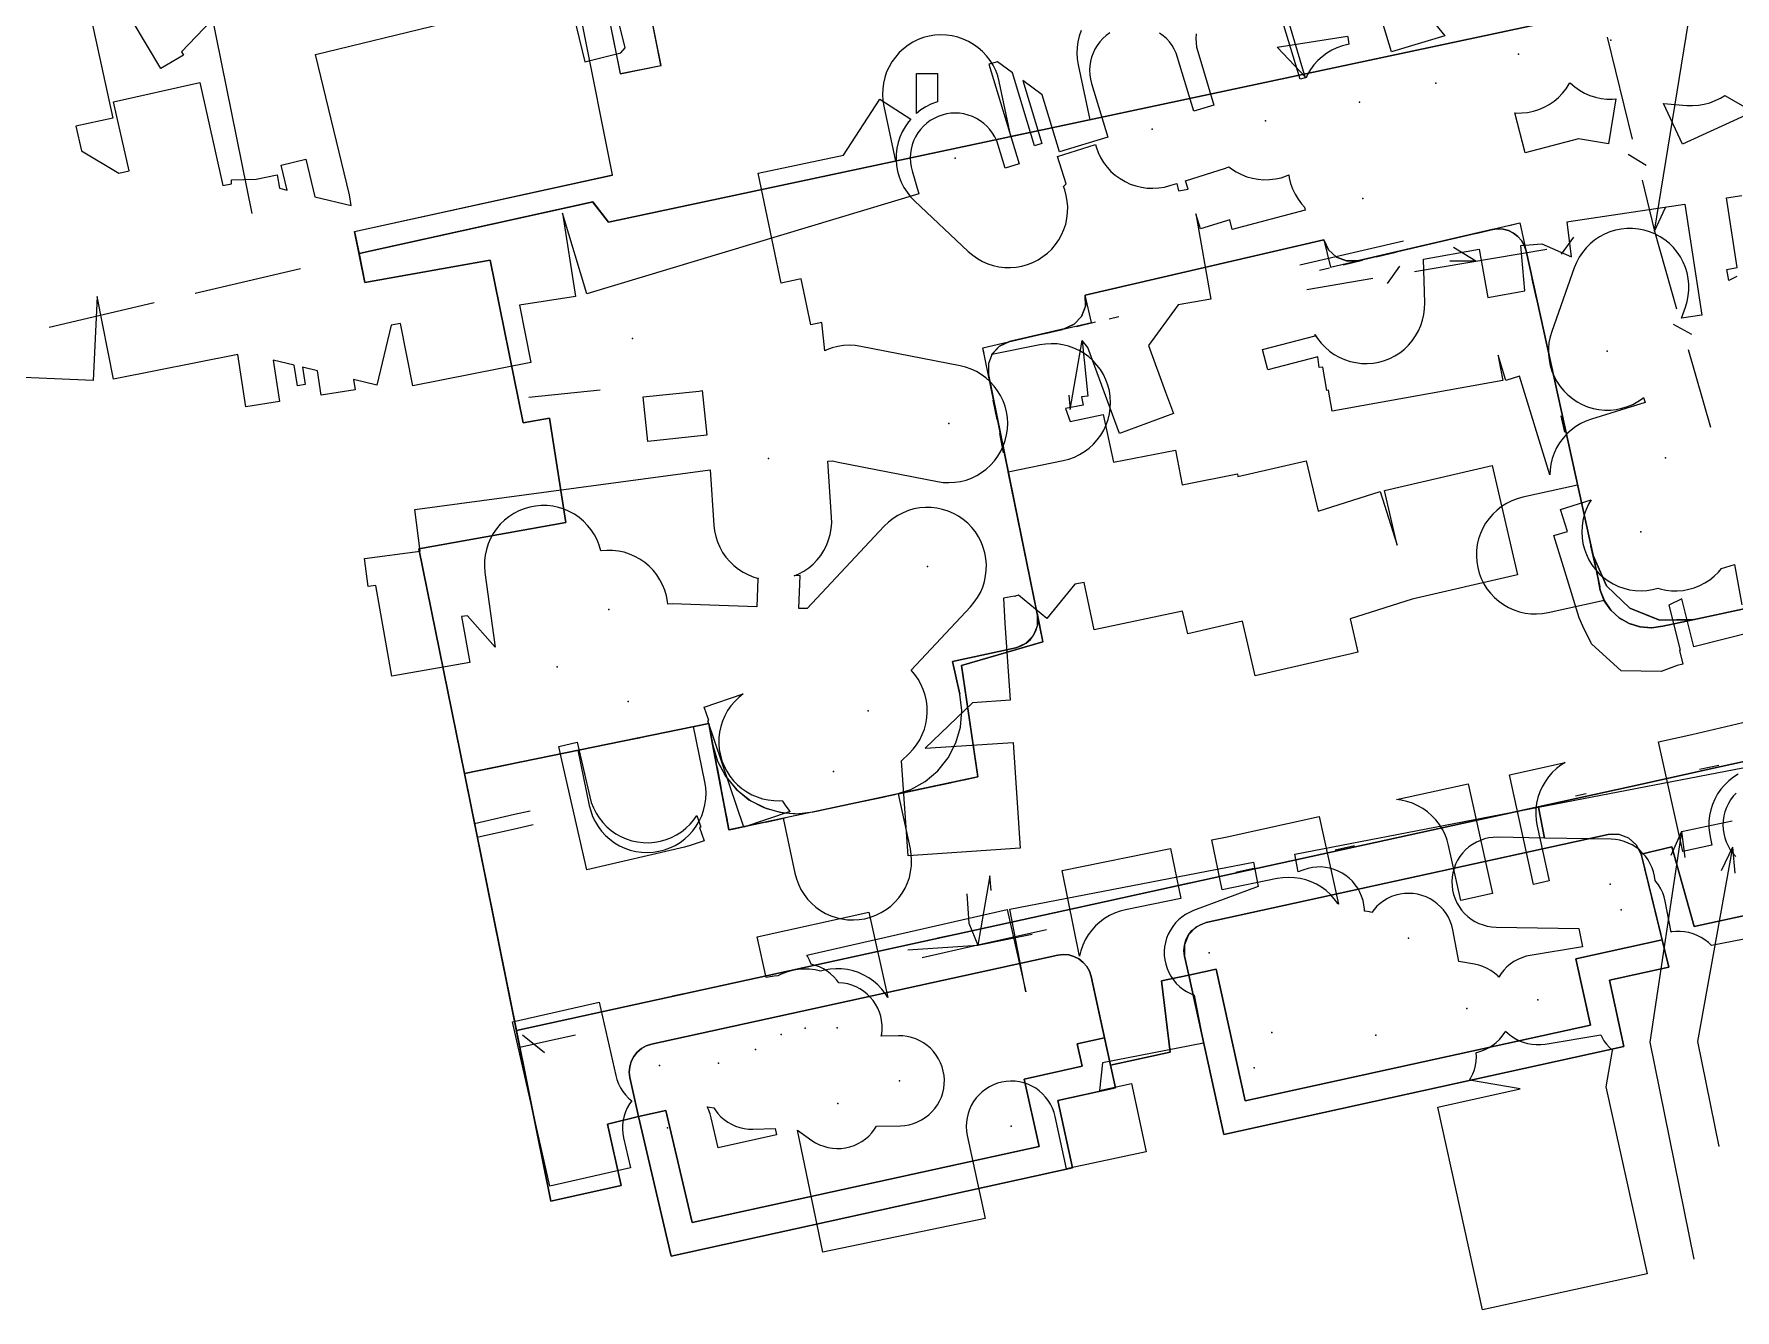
# Model space of a CAD drawing. Header units: metres. Extents: x 8858 to 9287, y -8974 to -8722.
# Drawn here: x 9001 to 9061.6, y -8973.7 to -8928.3 of the extents above; entities that cross this region are included whole.
import ezdxf

# ---------------------------------------------------------------- set-up
doc = ezdxf.new("R2010")
doc.units = ezdxf.units.M
for name, color, linetype in [('BOUNDARY', 7, 'Continuous'), ('BUSH', 7, 'Continuous'), ('CURB', 7, 'Continuous'), ('ELECTR_CABLE', 7, 'Continuous'), ('ELECTR_CABLE_COMM', 7, 'Continuous'), ('GRASS', 7, 'Continuous'), ('GROUND', 7, 'Continuous'), ('HEAT', 7, 'Continuous'), ('OVERHEAD_POWER_LINE', 7, 'Continuous'), ('ROAD', 7, 'Continuous'), ('SEWER', 7, 'Continuous'), ('SIDEWALK_PATH', 7, 'Continuous'), ('TREE', 7, 'Continuous')]:
    doc.layers.add(name, color=color, linetype=linetype)

msp = doc.modelspace()

# ---------------------------------------------------------------- linework, layer by layer
at = {"layer": 'BOUNDARY'}
for points in [[(9021.528, -8927.837), (9021.905, -8929.719), (9023.357, -8929.428), (9022.98, -8927.546)], [(9062.198, -8959.622), (9060.125, -8960.078), (9059.332, -8957.24), (9058.24, -8957.507), (9059.223, -8961.525), (9057.108, -8961.99), (9057.627, -8964.348), (9043.389, -8967.481), (9042.142, -8961.81), (9041.166, -8962.013), (9041.476, -8964.549), (9039.359, -8965.015), (9039.535, -8965.815), (9037.477, -8966.268), (9038.005, -8968.665), (9023.715, -8971.809), (9022.555, -8966.839), (9021.453, -8967.115), (9021.935, -8969.303), (9019.44, -8969.852), (9016.358, -8954.631), (9014.738, -8946.627), (9019.971, -8945.69), (9019.386, -8941.979), (9018.45, -8942.146), (9017.282, -8936.356), (9012.82, -8937.153), (9012.452, -8935.335), (9021.634, -8933.324), (9020.572, -8928.029)]]:
    msp.add_lwpolyline(points, dxfattribs=at)
at = {"layer": 'BUSH'}
for p in [(9022.34, -8939.147), (9032.839, -8947.258)]:
    msp.add_point(p, dxfattribs=at)
at = {"layer": 'CURB'}
for points in [[(9012.61, -8936.119), (9020.938, -8934.281)], [(9053.545, -8935.123), (9053.926, -8935.033)], [(9038.451, -8937.604), (9038.451, -8937.602), (9046.951, -8935.627), (9046.952, -8935.63)], [(9048.151, -8936.375), (9052.94, -8935.262)], [(9052.362, -8935.402), (9053.058, -8935.238)], [(9047.631, -8936.517), (9048.327, -8936.353)], [(9048.814, -8936.238), (9049.51, -8936.074)], [(9054.143, -8936.021), (9056.527, -8946.866)], [(9046.797, -8936.714), (9047.145, -8936.632)], [(9054.351, -8937.027), (9054.498, -8937.726)], [(9035.764, -8939.253), (9037.703, -8938.803)], [(9036.966, -8938.981), (9037.651, -8938.824)], [(9038.139, -8938.713), (9038.824, -8938.556)], [(9039.311, -8938.445), (9039.654, -8938.367)], [(9034.854, -8939.669), (9034.816, -8939.474)], [(9036.753, -8948.975), (9035.01, -8940.427)], [(9035.317, -8942.03), (9035.182, -8941.34)], [(9055.38, -8941.902), (9055.513, -8942.48)], [(9035.549, -8943.21), (9035.413, -8942.521)], [(9056.438, -8946.521), (9056.597, -8947.218)], [(9060.085, -8949.156), (9068.981, -8947.252)], [(9056.709, -8947.705), (9056.772, -8947.981)], [(9057.169, -8948.813), (9057.186, -8948.834)], [(9057.449, -8949.079), (9057.547, -8949.149)], [(9059.397, -8949.303), (9060.096, -8949.153)], [(9035.987, -8950.151), (9033.736, -8950.645)], [(9036.619, -8950.032), (9036.95, -8949.94)], [(9033.736, -8950.645), (9033.99, -8951.803)], [(9061.089, -8954.386), (9077.415, -8950.807)], [(9016.358, -8954.631), (9025.056, -8952.852), (9025.201, -8953.621)], [(9021.906, -8953.496), (9022.594, -8953.356)], [(9034.533, -8954.052), (9034.429, -8953.357)], [(9016.358, -8954.631), (9016.702, -8954.56)], [(9017.192, -8954.46), (9017.881, -8954.319)], [(9025.352, -8954.42), (9025.483, -8955.111)], [(9057.718, -8955.125), (9061.089, -8954.386)], [(9061.008, -8954.345), (9060.316, -8954.493)], [(9032.975, -8955.105), (9033.663, -8954.959)], [(9034.152, -8954.855), (9034.637, -8954.752)], [(9041.457, -8958.689), (9057.718, -8955.125)], [(9025.575, -8955.602), (9025.706, -8956.293)], [(9028.773, -8955.999), (9031.684, -8955.38)], [(9030.622, -8955.606), (9031.31, -8955.46)], [(9056.284, -8955.353), (9055.907, -8955.434)], [(9027.093, -8956.357), (9027.78, -8956.21)], [(9025.916, -8956.607), (9026.604, -8956.461)], [(9042.755, -8959.94), (9057.062, -8956.804)], [(9048.036, -8957.205), (9047.346, -8957.36)], [(9044.502, -8958), (9043.812, -8958.155)], [(9038.11, -8959.423), (9041.457, -8958.689)], [(9042.146, -8958.53), (9041.455, -8958.685)], [(9018.211, -8963.784), (9038.11, -8959.423)], [(9033.89, -8960.346), (9033.199, -8960.497)], [(9043.118, -8961.595), (9044.151, -8966.289), (9056.436, -8963.587), (9055.917, -8961.229), (9058.986, -8960.554)], [(9023.015, -8964.267), (9037.477, -8961.097)], [(9042.142, -8961.81), (9041.993, -8961.131)], [(9042.142, -8961.81), (9043.118, -8961.595)], [(9024.453, -8962.411), (9023.762, -8962.562)], [(9039.359, -8965.015), (9038.667, -8961.86)], [(9023.532, -8966.625), (9024.464, -8970.62), (9036.813, -8967.903), (9036.286, -8965.506), (9038.343, -8965.053), (9038.168, -8964.253), (9039.145, -8964.038)], [(9022.555, -8966.839), (9022.252, -8965.458)], [(9022.555, -8966.839), (9023.532, -8966.625)]]:
    msp.add_lwpolyline(points, dxfattribs=at)
at = {"layer": 'ELECTR_CABLE'}
for points in [[(9047.792, -8928.377), (9047.798, -8928.412), (9047.798, -8928.416), (9047.838, -8928.67), (9047.806, -8928.675), (9047.606, -8928.725), (9047.412, -8928.795), (9047.226, -8928.884), (9047.05, -8928.99), (9046.884, -8929.113), (9046.732, -8929.252), (9046.594, -8929.405), (9046.471, -8929.571), (9046.366, -8929.748), (9046.313, -8929.861), (9045.291, -8928.778)], [(9032.45, -8929.712), (9033.2, -8929.712), (9033.2, -8930.718), (9033.156, -8930.73), (9032.964, -8930.805), (9032.781, -8930.899), (9032.607, -8931.01), (9032.45, -8931.134)], [(9053.746, -8931.115), (9053.79, -8931.119), (9053.996, -8931.117), (9054.201, -8931.095), (9054.403, -8931.053), (9054.599, -8930.991), (9054.789, -8930.91), (9054.97, -8930.811), (9055.14, -8930.695), (9055.298, -8930.562), (9055.442, -8930.415), (9055.571, -8930.255), (9055.684, -8930.082), (9055.706, -8930.04), (9055.722, -8930.057), (9055.879, -8930.19), (9056.048, -8930.308), (9056.228, -8930.408), (9056.417, -8930.49), (9056.613, -8930.553), (9056.815, -8930.597), (9057.02, -8930.62), (9057.226, -8930.624), (9057.341, -8930.614), (9057.077, -8932.215), (9056.005, -8932.038), (9054.117, -8932.532)], [(9029.466, -8943.498), (9029.664, -8943.547), (9033.193, -8944.237), (9033.397, -8944.266), (9033.603, -8944.276), (9033.809, -8944.265), (9034.013, -8944.234), (9034.212, -8944.183), (9034.406, -8944.113), (9034.592, -8944.025), (9034.768, -8943.918), (9034.934, -8943.795), (9035.086, -8943.656), (9035.224, -8943.503), (9035.346, -8943.337), (9035.451, -8943.16), (9035.539, -8942.973), (9035.608, -8942.779), (9035.657, -8942.579), (9035.686, -8942.375), (9035.696, -8942.169), (9035.685, -8941.963), (9035.654, -8941.759), (9035.603, -8941.559), (9035.533, -8941.366), (9035.445, -8941.18), (9035.338, -8941.003), (9035.215, -8940.838), (9035.076, -8940.686), (9034.923, -8940.548), (9034.757, -8940.426), (9034.58, -8940.32), (9034.393, -8940.233), (9034.199, -8940.164), (9033.999, -8940.115), (9030.47, -8939.425), (9030.266, -8939.396), (9030.06, -8939.386), (9029.854, -8939.397), (9029.65, -8939.428), (9029.451, -8939.479), (9029.257, -8939.549), (9029.189, -8939.581), (9029.086, -8938.574), (9028.692, -8938.657), (9028.349, -8937.024), (9027.634, -8937.174), (9026.813, -8933.259), (9029.851, -8932.622), (9031.147, -8930.623), (9032.248, -8931.338), (9032.163, -8931.437), (9032.045, -8931.606), (9031.944, -8931.786), (9031.862, -8931.975), (9031.798, -8932.171), (9031.754, -8932.372), (9031.73, -8932.577), (9031.726, -8932.783), (9031.742, -8932.988), (9031.778, -8933.191), (9031.834, -8933.39), (9031.909, -8933.581), (9032.003, -8933.765), (9032.114, -8933.939), (9032.242, -8934.1), (9032.384, -8934.249), (9034.293, -8936.048), (9034.45, -8936.182), (9034.619, -8936.299), (9034.798, -8936.4), (9034.987, -8936.483), (9035.183, -8936.546), (9035.385, -8936.591), (9035.589, -8936.615), (9035.795, -8936.619), (9036.001, -8936.603), (9036.204, -8936.566), (9036.402, -8936.51), (9036.594, -8936.435), (9036.777, -8936.342), (9036.951, -8936.231), (9037.113, -8936.103), (9037.261, -8935.96), (9037.395, -8935.803), (9037.513, -8935.634), (9037.614, -8935.454), (9037.696, -8935.266), (9037.76, -8935.07), (9037.804, -8934.868), (9037.828, -8934.664), (9037.832, -8934.458), (9037.816, -8934.252), (9037.78, -8934.049), (9037.724, -8933.851), (9037.678, -8933.732), (9037.772, -8933.637), (9037.464, -8932.661), (9038.815, -8932.233), (9038.839, -8932.326), (9038.911, -8932.519), (9039.001, -8932.705), (9039.108, -8932.88), (9039.233, -8933.045), (9039.372, -8933.196), (9039.526, -8933.333), (9039.693, -8933.454), (9039.871, -8933.558), (9040.058, -8933.645), (9040.253, -8933.712), (9040.453, -8933.76), (9040.657, -8933.789), (9040.863, -8933.797), (9041.069, -8933.785), (9041.273, -8933.752), (9041.472, -8933.7), (9041.711, -8933.625), (9041.779, -8933.887), (9042.114, -8933.828), (9042.019, -8933.529), (9043.446, -8933.081), (9043.567, -8933.036), (9043.656, -8933.106), (9043.829, -8933.217), (9044.013, -8933.311), (9044.205, -8933.386), (9044.403, -8933.442), (9044.606, -8933.478), (9044.812, -8933.494), (9045.018, -8933.49), (9045.222, -8933.466), (9045.424, -8933.421), (9045.62, -8933.358), (9045.698, -8933.323), (9045.713, -8933.425), (9045.763, -8933.625), (9045.833, -8933.819), (9045.922, -8934.005), (9046.028, -8934.181), (9046.151, -8934.347), (9046.26, -8934.467), (9046.261, -8934.47), (9046.282, -8934.581), (9043.689, -8935.259), (9043.599, -8934.916), (9042.562, -8935.244), (9042.391, -8934.705), (9042.924, -8937.747), (9041.76, -8937.951), (9040.701, -8939.391), (9041.31, -8941.052), (9041.591, -8941.818), (9039.671, -8942.523), (9038.55, -8939.469), (9038.349, -8939.213), (9038.553, -8941.203), (9038.322, -8941.226), (9038.376, -8941.519), (9037.753, -8941.632), (9037.923, -8942.095), (9039.096, -8941.845), (9039.459, -8943.552), (9041.668, -8943.122), (9041.906, -8944.349), (9043.87, -8943.967), (9043.888, -8944.059), (9046.324, -8943.494), (9046.742, -8945.296), (9048.955, -8944.593), (9049.56, -8946.5), (9049.11, -8944.551), (9052.943, -8943.666), (9053.843, -8947.563), (9050.088, -8948.43), (9047.887, -8949.129), (9048.161, -8950.309), (9047.917, -8950.366), (9047.917, -8950.365), (9044.508, -8951.156), (9044.056, -8949.207), (9042.108, -8949.659), (9041.92, -8948.849), (9038.776, -8949.518), (9038.416, -8947.829), (9038.089, -8947.893), (9037.094, -8949.111), (9036.082, -8948.283), (9035.996, -8948.3), (9035.948, -8948.333), (9035.934, -8948.312), (9035.548, -8948.387), (9035.599, -8949.283), (9035.785, -8952.024), (9034.449, -8952.115), (9032.759, -8953.733), (9035.886, -8953.521), (9036.141, -8957.289), (9032.151, -8957.559), (9031.921, -8954.174), (9032.186, -8953.919), (9032.328, -8953.77), (9032.454, -8953.607), (9032.564, -8953.432), (9032.656, -8953.248), (9032.73, -8953.056), (9032.784, -8952.857), (9032.819, -8952.654), (9032.833, -8952.448), (9032.828, -8952.242), (9032.802, -8952.038), (9032.756, -8951.837), (9032.691, -8951.641), (9032.607, -8951.453), (9032.505, -8951.274), (9032.386, -8951.106), (9032.256, -8950.957), (9034.373, -8948.692), (9034.506, -8948.534), (9034.623, -8948.365), (9034.723, -8948.185), (9034.805, -8947.995), (9034.868, -8947.799), (9034.911, -8947.598), (9034.935, -8947.393), (9034.938, -8947.187), (9034.921, -8946.982), (9034.884, -8946.779), (9034.827, -8946.581), (9034.751, -8946.389), (9034.656, -8946.206), (9034.545, -8946.033), (9034.416, -8945.872), (9034.273, -8945.724), (9034.116, -8945.59), (9033.946, -8945.473), (9033.766, -8945.373), (9033.577, -8945.292), (9033.38, -8945.229), (9033.179, -8945.186), (9032.974, -8945.162), (9032.768, -8945.159), (9032.563, -8945.176), (9032.36, -8945.213), (9032.162, -8945.27), (9031.97, -8945.346), (9031.787, -8945.44), (9031.614, -8945.552), (9031.453, -8945.68), (9031.305, -8945.824), (9028.558, -8948.762), (9028.268, -8948.752), (9028.31, -8947.585), (9028.102, -8947.599), (9028.264, -8947.528), (9028.444, -8947.428), (9028.613, -8947.31), (9028.77, -8947.177), (9028.913, -8947.028), (9029.041, -8946.867), (9029.153, -8946.693), (9029.247, -8946.51), (9029.322, -8946.318), (9029.378, -8946.12), (9029.415, -8945.917), (9029.431, -8945.712), (9029.428, -8945.505), (9029.294, -8943.51)], [(9059.041, -8930.781), (9059.867, -8930.846), (9060.073, -8930.853), (9060.279, -8930.839), (9060.482, -8930.805), (9060.681, -8930.751), (9060.874, -8930.678), (9061.059, -8930.586), (9061.213, -8930.49), (9062.229, -8931.076), (9059.706, -8932.232)], [(9047.246, -8941.727), (9047.114, -8940.989), (9047.058, -8940.999), (9046.908, -8940.163), (9046.783, -8940.179), (9046.733, -8939.8), (9044.958, -8940.259), (9044.769, -8939.531), (9046.635, -8939.048), (9046.628, -8938.998), (9046.723, -8939.148), (9046.85, -8939.31), (9046.993, -8939.459), (9047.149, -8939.593), (9047.318, -8939.712), (9047.497, -8939.813), (9047.686, -8939.896), (9047.882, -8939.96), (9048.083, -8940.005), (9048.288, -8940.03), (9048.494, -8940.034), (9048.699, -8940.019), (9048.902, -8939.983), (9049.101, -8939.928), (9049.293, -8939.853), (9049.477, -8939.76), (9049.65, -8939.65), (9049.813, -8939.523), (9049.962, -8939.38), (9050.096, -8939.224), (9050.214, -8939.055), (9050.316, -8938.876), (9050.399, -8938.687), (9050.463, -8938.491), (9050.508, -8938.29), (9050.532, -8938.086), (9050.537, -8937.879), (9050.496, -8936.32), (9052.475, -8935.966), (9052.783, -8937.688), (9054.096, -8937.453), (9053.962, -8935.837), (9054.71, -8935.775), (9055.766, -8936.239), (9055.603, -8934.992), (9055.664, -8934.984), (9059.794, -8934.358), (9060.394, -8938.312), (9059.681, -8938.42), (9059.82, -8938.027), (9059.879, -8937.829), (9059.919, -8937.627), (9059.938, -8937.422), (9059.938, -8937.216), (9059.917, -8937.011), (9059.876, -8936.809), (9059.816, -8936.612), (9059.736, -8936.422), (9059.638, -8936.24), (9059.523, -8936.069), (9059.392, -8935.91), (9059.246, -8935.765), (9059.086, -8935.635), (9058.914, -8935.521), (9058.732, -8935.424), (9058.542, -8935.346), (9058.344, -8935.287), (9058.142, -8935.247), (9057.937, -8935.228), (9057.731, -8935.228), (9057.526, -8935.249), (9057.324, -8935.29), (9057.127, -8935.351), (9056.937, -8935.43), (9056.755, -8935.528), (9056.584, -8935.643), (9056.425, -8935.774), (9056.28, -8935.92), (9056.15, -8936.08), (9056.036, -8936.252), (9055.939, -8936.434), (9055.861, -8936.625), (9055.057, -8938.894), (9054.998, -8939.091), (9054.959, -8939.293), (9054.939, -8939.499), (9054.94, -8939.705), (9054.961, -8939.91), (9055.001, -8940.112), (9055.062, -8940.309), (9055.141, -8940.499), (9055.239, -8940.68), (9055.354, -8940.851), (9055.485, -8941.01), (9055.632, -8941.155), (9055.791, -8941.286), (9055.963, -8941.4), (9056.145, -8941.496), (9056.336, -8941.574), (9056.533, -8941.634), (9056.735, -8941.673), (9056.941, -8941.693), (9057.147, -8941.692), (9057.352, -8941.671), (9057.554, -8941.63), (9057.751, -8941.57), (9057.941, -8941.49), (9058.122, -8941.393), (9058.293, -8941.278), (9058.327, -8941.25), (9058.381, -8941.423), (9056.47, -8942.014), (9056.276, -8942.084), (9056.09, -8942.174), (9055.914, -8942.28), (9055.749, -8942.404), (9055.597, -8942.543), (9055.46, -8942.697), (9055.338, -8942.863), (9055.233, -8943.04), (9055.146, -8943.227), (9055.077, -8943.422), (9055.028, -8943.622), (9054.999, -8943.826), (9054.992, -8944.002), (9053.906, -8940.491), (9053.428, -8940.639), (9053.151, -8939.743), (9053.18, -8939.903), (9053.312, -8940.642)], [(9022.885, -8942.806), (9022.722, -8941.219), (9024.712, -8941.015), (9024.824, -8940.998), (9024.987, -8942.591)], [(9013.202, -8947.938), (9012.94, -8947.973), (9012.807, -8946.982), (9014.79, -8946.717), (9014.591, -8945.23), (9025.105, -8943.823), (9025.237, -8945.787), (9025.261, -8945.991), (9025.305, -8946.193), (9025.368, -8946.389), (9025.45, -8946.578), (9025.551, -8946.758), (9025.668, -8946.927), (9025.802, -8947.084), (9025.95, -8947.227), (9026.112, -8947.355), (9026.285, -8947.466), (9026.469, -8947.56), (9026.661, -8947.636), (9026.831, -8947.684), (9026.806, -8947.686), (9026.769, -8948.697), (9023.752, -8948.587), (9023.601, -8948.608), (9023.587, -8948.505), (9023.549, -8948.303), (9023.492, -8948.105), (9023.415, -8947.913), (9023.32, -8947.731), (9023.208, -8947.558), (9023.079, -8947.397), (9022.935, -8947.249), (9022.778, -8947.117), (9022.608, -8947), (9022.427, -8946.901), (9022.238, -8946.819), (9022.041, -8946.757), (9021.84, -8946.715), (9021.635, -8946.692), (9021.429, -8946.689), (9021.223, -8946.707), (9021.217, -8946.708), (9021.216, -8946.705), (9021.159, -8946.507), (9021.082, -8946.315), (9020.987, -8946.132), (9020.875, -8945.96), (9020.746, -8945.799), (9020.602, -8945.651), (9020.444, -8945.518), (9020.275, -8945.402), (9020.094, -8945.302), (9019.905, -8945.221), (9019.708, -8945.159), (9019.507, -8945.116), (9019.302, -8945.094), (9019.096, -8945.091), (9018.89, -8945.109), (9018.688, -8945.146), (9018.49, -8945.204), (9018.298, -8945.28), (9018.115, -8945.375), (9017.943, -8945.488), (9017.782, -8945.616), (9017.634, -8945.76), (9017.502, -8945.918), (9017.385, -8946.088), (9017.286, -8946.268), (9017.204, -8946.458), (9017.142, -8946.654), (9017.099, -8946.856), (9017.077, -8947.061), (9017.074, -8947.267), (9017.092, -8947.472), (9017.453, -8950.13), (9016.469, -8949.014), (9016.257, -8949.043), (9016.549, -8950.674), (9013.781, -8951.17)], [(9024.899, -8952.27), (9026.284, -8951.798), (9026.127, -8951.923), (9025.979, -8952.066), (9025.846, -8952.223), (9025.729, -8952.393), (9025.629, -8952.573), (9025.547, -8952.762), (9025.484, -8952.959), (9025.441, -8953.16), (9025.418, -8953.365), (9025.415, -8953.571), (9025.432, -8953.776), (9025.469, -8953.979), (9025.525, -8954.177), (9025.601, -8954.369), (9025.696, -8954.552), (9025.808, -8954.725), (9025.936, -8954.886), (9026.079, -8955.034), (9026.237, -8955.167), (9026.406, -8955.284), (9026.587, -8955.384), (9026.776, -8955.466), (9026.972, -8955.529), (9027.173, -8955.572), (9027.378, -8955.596), (9027.584, -8955.599), (9027.67, -8955.592), (9027.683, -8955.617), (9027.795, -8955.79), (9027.923, -8955.951), (9027.954, -8955.982), (9026.31, -8956.543), (9025.019, -8952.757), (9025.061, -8952.743)], [(9024.89, -8957.027), (9024.39, -8957.198), (9024.194, -8957.254), (9020.723, -8958.055), (9019.823, -8954.157), (9019.83, -8954.156), (9019.717, -8953.668), (9020.37, -8953.517), (9020.819, -8955.466), (9020.875, -8955.665), (9020.95, -8955.857), (9021.044, -8956.04), (9021.155, -8956.214), (9021.283, -8956.375), (9021.425, -8956.524), (9021.582, -8956.658), (9021.751, -8956.775), (9021.931, -8956.876), (9022.12, -8956.958), (9022.316, -8957.022), (9022.518, -8957.066), (9022.722, -8957.09), (9022.928, -8957.094), (9023.134, -8957.078), (9023.337, -8957.041), (9023.535, -8956.985), (9023.727, -8956.91), (9023.91, -8956.816), (9024.084, -8956.705), (9024.246, -8956.577), (9024.394, -8956.434), (9024.528, -8956.278), (9024.63, -8956.13), (9024.77, -8956.54), (9024.729, -8956.554)], [(9054.41, -8958.58), (9053.551, -8954.674), (9055.537, -8954.237), (9055.386, -8954.331), (9055.223, -8954.457), (9055.074, -8954.598), (9054.938, -8954.754), (9054.819, -8954.922), (9054.716, -8955.101), (9054.632, -8955.289), (9054.567, -8955.484), (9054.521, -8955.685), (9054.494, -8955.889), (9054.488, -8956.095), (9054.503, -8956.301), (9054.537, -8956.504), (9054.967, -8958.457)], [(9052.086, -8954.996), (9052.945, -8958.902), (9051.818, -8959.15), (9051.388, -8957.197), (9051.334, -8956.998), (9051.26, -8956.805), (9051.168, -8956.621), (9051.059, -8956.446), (9050.933, -8956.283), (9050.791, -8956.133), (9050.636, -8955.998), (9050.468, -8955.879), (9050.289, -8955.776), (9050.101, -8955.692), (9049.906, -8955.627), (9049.705, -8955.581), (9049.53, -8955.558)], [(9042.959, -8956.996), (9043.504, -8956.884), (9046.777, -8956.164), (9047.464, -8959.287), (9047.444, -8959.254), (9047.32, -8959.089), (9047.181, -8958.938), (9047.027, -8958.8), (9046.861, -8958.678), (9046.684, -8958.573), (9046.497, -8958.486), (9046.302, -8958.418), (9046.102, -8958.369), (9045.898, -8958.34), (9045.692, -8958.331), (9045.487, -8958.342), (9045.283, -8958.374), (9043.324, -8958.775)], [(9041.854, -8959.077), (9039.894, -8959.478), (9039.695, -8959.529), (9039.501, -8959.6), (9039.315, -8959.689), (9039.139, -8959.796), (9038.974, -8959.92), (9038.823, -8960.059), (9038.685, -8960.213), (9038.563, -8960.379), (9038.458, -8960.556), (9038.371, -8960.743), (9038.303, -8960.938), (9038.256, -8961.129), (9037.633, -8958.087), (9041.489, -8957.297)], [(9026.781, -8960.45), (9030.752, -8959.562), (9031.432, -8962.605), (9031.347, -8962.471), (9031.22, -8962.309), (9031.078, -8962.159), (9030.922, -8962.024), (9030.754, -8961.906), (9030.575, -8961.804), (9030.386, -8961.72), (9030.191, -8961.655), (9029.99, -8961.61), (9029.785, -8961.585), (9029.579, -8961.579), (9029.374, -8961.594), (9029.17, -8961.629), (9029.036, -8961.666), (9028.844, -8961.623), (9028.639, -8961.598), (9028.433, -8961.592), (9028.228, -8961.607), (9028.024, -8961.642), (9027.826, -8961.697), (9027.633, -8961.771), (9027.511, -8961.833), (9027.379, -8961.842), (9027.176, -8961.877), (9027.104, -8961.894)]]:
    msp.add_lwpolyline(points, close=True, dxfattribs=at)
for points in [[(9061.64, -8936.943), (9061.452, -8937.029), (9061.365, -8937.079), (9061.293, -8936.689), (9061.655, -8936.622), (9061.277, -8934.133), (9061.818, -8934.051)], [(9010.525, -8936.668), (9006.783, -8937.539)], [(9005.322, -8937.879), (9001.579, -8938.75)], [(9018.652, -8941.229), (9021.189, -8940.969)], [(9062.271, -8949.579), (9060.117, -8950.123), (9059.685, -8948.408), (9059.227, -8948.637), (9059.633, -8950.245), (9059.6, -8950.253), (9059.723, -8950.738), (9059.521, -8950.789), (9058.952, -8950.997), (9057.527, -8950.979), (9056.476, -8950.016), (9056.161, -8949.389), (9056.038, -8949.083), (9055.575, -8947.583), (9055.136, -8946.162), (9055.614, -8946.015), (9055.37, -8945.228), (9056.461, -8944.89), (9056.369, -8945.045), (9056.282, -8945.232), (9056.214, -8945.426), (9056.165, -8945.626), (9056.136, -8945.83), (9056.127, -8946.036), (9056.138, -8946.242), (9056.17, -8946.446), (9056.221, -8946.645), (9056.291, -8946.839), (9056.38, -8947.025), (9056.487, -8947.201), (9056.611, -8947.366), (9056.75, -8947.518), (9056.904, -8947.655), (9057.07, -8947.777), (9057.247, -8947.882), (9057.434, -8947.969), (9057.628, -8948.038), (9057.828, -8948.087), (9058.032, -8948.116), (9058.238, -8948.125), (9058.444, -8948.114), (9058.648, -8948.082), (9058.838, -8948.033), (9058.913, -8948.057), (9059.114, -8948.101), (9059.319, -8948.124), (9059.525, -8948.127), (9059.73, -8948.11), (9059.933, -8948.073), (9060.131, -8948.016), (9060.323, -8947.941), (9060.506, -8947.846), (9060.679, -8947.734), (9060.841, -8947.606), (9060.989, -8947.463), (9061.096, -8947.335), (9061.558, -8947.193), (9061.823, -8948.624)], [(9061.694, -8954.649), (9061.521, -8954.761), (9061.36, -8954.89), (9061.213, -8955.033), (9061.08, -8955.191), (9060.963, -8955.36), (9060.863, -8955.541), (9060.782, -8955.73), (9060.719, -8955.926), (9060.676, -8956.128), (9060.653, -8956.333), (9060.65, -8956.539), (9060.668, -8956.744), (9060.705, -8956.947), (9060.761, -8957.183), (9059.72, -8957.412), (9058.86, -8953.506), (9060.049, -8953.244), (9062.666, -8952.627)], [(9016.718, -8956.411), (9018.142, -8956.084), (9018.705, -8955.954)], [(9016.818, -8956.902), (9018.254, -8956.572), (9018.811, -8956.443)], [(9034.247, -8958.92), (9034.318, -8959.964), (9034.637, -8960.743)], [(9034.637, -8960.743), (9036.565, -8960.348)], [(9034.637, -8960.743), (9032.652, -8961.187)], [(9020.319, -8963.944), (9019.393, -8964.151), (9018.332, -8964.381)], [(9019.208, -8964.574), (9018.429, -8963.946)]]:
    msp.add_lwpolyline(points, dxfattribs=at)
at = {"layer": 'ELECTR_CABLE_COMM'}
for points in [[(9058.715, -8935.324), (9060.162, -8926.418)], [(9057.031, -8928.423), (9057.917, -8932.052)], [(9057.774, -8932.586), (9058.415, -8932.976)], [(9058.272, -8933.51), (9058.715, -8935.324)], [(9058.715, -8935.324), (9059.106, -8934.476)], [(9049.779, -8935.685), (9046.094, -8936.536)], [(9055.403, -8936.148), (9055.839, -8935.537)], [(9058.715, -8935.324), (9059.504, -8938.09)], [(9050.173, -8936.756), (9054.881, -8935.966)], [(9052.36, -8936.389), (9051.426, -8936.393)], [(9052.36, -8936.389), (9051.557, -8935.911)], [(9046.339, -8937.398), (9048.693, -8937.003)], [(9049.215, -8937.185), (9049.65, -8936.574)], [(9059.382, -8938.63), (9060.037, -8938.994)], [(9059.915, -8939.533), (9060.704, -8942.299)], [(9059.677, -8956.699), (9061.482, -8956.318)], [(9059.677, -8956.699), (9058.55, -8964.2)], [(9059.677, -8956.699), (9059.296, -8957.552)], [(9059.677, -8956.699), (9059.79, -8957.626)], [(9061.492, -8957.254), (9060.245, -8964.165)], [(9061.492, -8957.254), (9061.086, -8958.095)], [(9061.492, -8957.254), (9061.579, -8958.184)], [(9058.55, -8964.2), (9060.112, -8971.915)], [(9060.245, -8964.165), (9061.004, -8967.913)]]:
    msp.add_lwpolyline(points, dxfattribs=at)
at = {"layer": 'GRASS'}
msp.add_lwpolyline([(9058.067, -8927.219), (9021.484, -8935.001), (9020.932, -8934.282), (9012.61, -8936.119), (9012.82, -8937.153), (9017.282, -8936.356), (9018.45, -8942.146), (9019.386, -8941.979), (9019.971, -8945.69), (9014.738, -8946.627), (9016.358, -8954.631), (9025.056, -8952.852), (9025.201, -8953.621), (9025.371, -8954.196), (9025.648, -8954.722), (9026.023, -8955.182), (9026.487, -8955.562), (9027.017, -8955.843), (9027.586, -8956.011), (9028.177, -8956.065), (9028.773, -8955.999), (9031.684, -8955.38), (9032.249, -8955.2), (9032.763, -8954.915), (9033.212, -8954.536), (9033.581, -8954.071), (9033.852, -8953.544), (9034.012, -8952.978), (9034.059, -8952.393), (9033.99, -8951.803), (9033.736, -8950.645), (9035.987, -8950.151), (9036.347, -8949.993), (9036.611, -8949.72), (9036.754, -8949.368), (9036.753, -8948.975), (9034.816, -8939.474), (9038.676, -8938.577), (9038.451, -8937.602), (9046.951, -8935.627), (9047.18, -8936.6), (9053.926, -8935.033), (9056.527, -8946.866), (9057.005, -8947.952), (9057.833, -8948.745), (9058.898, -8949.17), (9060.085, -8949.156), (9068.981, -8947.252)], dxfattribs=at)
for points in [[(9056.527, -8946.866), (9056.709, -8947.705), (9056.777, -8948.108), (9056.93, -8948.481), (9057.16, -8948.812), (9057.461, -8949.088), (9057.815, -8949.291), (9058.201, -8949.41), (9058.603, -8949.443), (9059.007, -8949.386), (9060.096, -8949.153), (9058.906, -8949.172), (9057.838, -8948.748), (9057.007, -8947.955)], [(9036.742, -8948.92), (9036.95, -8949.94), (9034.054, -8950.785), (9034.637, -8954.752), (9031.684, -8955.38), (9032.249, -8955.2), (9032.763, -8954.915), (9033.212, -8954.536), (9033.581, -8954.071), (9033.852, -8953.544), (9034.012, -8952.978), (9034.059, -8952.393), (9033.99, -8951.803), (9033.736, -8950.645), (9035.987, -8950.151), (9036.179, -8950.088), (9036.353, -8949.989), (9036.504, -8949.857), (9036.626, -8949.696), (9036.714, -8949.514), (9036.763, -8949.32), (9036.773, -8949.12)], [(9028.957, -8955.96), (9025.771, -8956.638), (9025.194, -8953.584), (9025.368, -8954.188), (9025.659, -8954.737), (9026.057, -8955.214), (9026.55, -8955.603), (9027.114, -8955.882), (9027.716, -8956.036), (9028.337, -8956.063)], [(9056.436, -8963.587), (9055.917, -8961.229), (9058.986, -8960.554), (9058.248, -8957.543), (9058.083, -8957.189), (9057.805, -8956.932), (9057.453, -8956.797), (9057.062, -8956.804), (9042.755, -8959.94), (9042.392, -8960.1), (9042.127, -8960.378), (9041.986, -8960.734), (9041.993, -8961.131), (9042.142, -8961.81), (9043.118, -8961.595), (9044.151, -8966.289)], [(9038.168, -8964.253), (9039.145, -8964.038), (9038.667, -8961.86), (9038.607, -8961.673), (9038.511, -8961.502), (9038.385, -8961.354), (9038.23, -8961.232), (9038.054, -8961.143), (9037.867, -8961.09), (9037.672, -8961.074), (9037.477, -8961.097), (9023.015, -8964.267), (9022.828, -8964.328), (9022.658, -8964.423), (9022.509, -8964.55), (9022.387, -8964.704), (9022.298, -8964.88), (9022.245, -8965.068), (9022.229, -8965.262), (9022.252, -8965.458), (9022.555, -8966.839), (9023.532, -8966.625), (9024.464, -8970.62), (9036.813, -8967.903), (9036.286, -8965.506), (9038.343, -8965.053)]]:
    msp.add_lwpolyline(points, close=True, dxfattribs=at)
at = {"layer": 'GROUND'}
msp.add_lwpolyline([(9068.981, -8947.252), (9060.085, -8949.156), (9059.007, -8949.386), (9058.603, -8949.443), (9058.2, -8949.411), (9057.815, -8949.292), (9057.46, -8949.089), (9057.16, -8948.813), (9056.929, -8948.481), (9056.777, -8948.108), (9056.709, -8947.705), (9056.527, -8946.866), (9054.143, -8936.021), (9054.082, -8935.833), (9053.985, -8935.662), (9053.857, -8935.513), (9053.7, -8935.39), (9053.523, -8935.302), (9053.333, -8935.25), (9053.137, -8935.237), (9052.94, -8935.262), (9048.151, -8936.375), (9047.754, -8936.386), (9047.396, -8936.25), (9047.116, -8935.988), (9046.951, -8935.627), (9038.451, -8937.602), (9038.463, -8937.999), (9038.326, -8938.357), (9038.065, -8938.638), (9037.703, -8938.803), (9035.764, -8939.253), (9035.408, -8939.414), (9035.148, -8939.687), (9035.008, -8940.037), (9035.01, -8940.427), (9036.95, -8949.94), (9034.054, -8950.785), (9034.637, -8954.752), (9031.684, -8955.38), (9028.957, -8955.96), (9025.771, -8956.638), (9025.194, -8953.584), (9025.056, -8952.852), (9016.358, -8954.631), (9018.211, -8963.784), (9019.44, -8969.852), (9016.358, -8954.631), (9014.738, -8946.627), (9019.971, -8945.69), (9019.386, -8941.979), (9018.45, -8942.146), (9017.282, -8936.356), (9012.82, -8937.153), (9012.452, -8935.335), (9012.61, -8936.119), (9020.932, -8934.282), (9021.484, -8935.001), (9058.067, -8927.219)], dxfattribs=at)
for points in [[(9058.24, -8957.507), (9059.223, -8961.525), (9058.986, -8960.554), (9055.917, -8961.229), (9056.436, -8963.587), (9044.151, -8966.289), (9043.118, -8961.595), (9042.142, -8961.81), (9041.993, -8961.131), (9041.97, -8960.935), (9041.985, -8960.741), (9042.038, -8960.553), (9042.127, -8960.378), (9042.249, -8960.223), (9042.398, -8960.096), (9042.568, -8960.001), (9042.755, -8959.94), (9057.062, -8956.804), (9057.443, -8956.795), (9057.789, -8956.923), (9058.066, -8957.167), (9058.238, -8957.507), (9059.332, -8957.24)], [(9022.252, -8965.458), (9022.229, -8965.262), (9022.245, -8965.068), (9022.298, -8964.88), (9022.387, -8964.704), (9022.509, -8964.55), (9022.658, -8964.423), (9022.828, -8964.328), (9023.015, -8964.267), (9037.477, -8961.097), (9037.672, -8961.074), (9037.867, -8961.09), (9038.054, -8961.143), (9038.23, -8961.232), (9038.385, -8961.354), (9038.511, -8961.502), (9038.607, -8961.673), (9038.667, -8961.86), (9039.145, -8964.038), (9038.168, -8964.253), (9038.343, -8965.053), (9036.286, -8965.506), (9036.813, -8967.903), (9024.464, -8970.62), (9023.532, -8966.625), (9022.555, -8966.839)]]:
    msp.add_lwpolyline(points, close=True, dxfattribs=at)
at = {"layer": 'HEAT'}
msp.add_lwpolyline([(9005.883, -8920.333), (9008.792, -8934.701)], dxfattribs=at)
at = {"layer": 'OVERHEAD_POWER_LINE'}
for points in [[(9037.924, -8941.677), (9038.349, -8939.213)], [(9037.877, -8941.162), (9037.924, -8941.677)], [(9035.062, -8958.279), (9034.637, -8960.743)], [(9035.109, -8958.794), (9035.062, -8958.279)], [(9037.076, -8960.192), (9034.637, -8960.743)], [(9032.142, -8960.903), (9034.637, -8960.743)]]:
    msp.add_lwpolyline(points, dxfattribs=at)
at = {"layer": 'ROAD'}
for points in [[(9021.528, -8927.838), (9021.903, -8929.709), (9021.905, -8929.713), (9021.908, -8929.716), (9021.911, -8929.717), (9021.915, -8929.717), (9023.347, -8929.43), (9023.351, -8929.429), (9023.354, -8929.426), (9023.355, -8929.422), (9023.355, -8929.418), (9022.98, -8927.547)], [(9038.31, -8928.184), (9038.244, -8928.379), (9038.196, -8928.579), (9038.169, -8928.784), (9038.161, -8928.99), (9038.174, -8929.195), (9038.207, -8929.399), (9038.623, -8931.355), (9035.809, -8931.954), (9035.393, -8929.997), (9035.34, -8929.798), (9035.268, -8929.605), (9035.177, -8929.42), (9035.069, -8929.245), (9034.944, -8929.081), (9034.804, -8928.93), (9034.649, -8928.794), (9034.482, -8928.673), (9034.304, -8928.569), (9034.116, -8928.484), (9033.921, -8928.417), (9033.721, -8928.37), (9033.517, -8928.342), (9033.311, -8928.335), (9033.105, -8928.347), (9032.902, -8928.38), (9032.702, -8928.433), (9032.509, -8928.505), (9032.324, -8928.596), (9032.149, -8928.704), (9031.985, -8928.829), (9031.834, -8928.969), (9031.698, -8929.124), (9031.577, -8929.291), (9031.473, -8929.469), (9031.388, -8929.657), (9031.321, -8929.852), (9031.274, -8930.052), (9031.246, -8930.256), (9031.239, -8930.462), (9031.252, -8930.668), (9031.284, -8930.871), (9031.701, -8932.828), (9021.485, -8935.001), (9021.484, -8935.001), (9021.483, -8935.001), (9020.936, -8934.287), (9020.933, -8934.285), (9020.93, -8934.283), (9020.926, -8934.283), (9012.612, -8936.119), (9012.611, -8936.119), (9012.61, -8936.118), (9012.452, -8935.336), (9012.452, -8935.335), (9012.453, -8935.335), (9021.625, -8933.326), (9021.628, -8933.325), (9021.631, -8933.322), (9021.632, -8933.318), (9021.632, -8933.314), (9020.573, -8928.03)], [(9077.416, -8950.808), (9061.089, -8954.386), (9057.718, -8955.125), (9041.458, -8958.689), (9038.11, -8959.423), (9018.212, -8963.784), (9018.211, -8963.783), (9016.359, -8954.632), (9016.359, -8954.631), (9020.402, -8953.804), (9020.803, -8955.764), (9020.854, -8955.963), (9020.924, -8956.157), (9021.014, -8956.343), (9021.12, -8956.519), (9021.244, -8956.684), (9021.383, -8956.836), (9021.537, -8956.973), (9021.703, -8957.095), (9021.88, -8957.2), (9022.067, -8957.287), (9022.261, -8957.356), (9022.462, -8957.405), (9022.666, -8957.434), (9022.872, -8957.443), (9023.077, -8957.432), (9023.281, -8957.4), (9023.481, -8957.349), (9023.674, -8957.279), (9023.86, -8957.19), (9024.036, -8957.083), (9024.201, -8956.959), (9024.353, -8956.82), (9024.491, -8956.666), (9024.613, -8956.5), (9024.718, -8956.323), (9024.805, -8956.136), (9024.873, -8955.942), (9024.922, -8955.742), (9024.951, -8955.538), (9024.96, -8955.332), (9024.949, -8955.126), (9024.918, -8954.922), (9024.517, -8952.963), (9025.055, -8952.853), (9025.056, -8952.853), (9025.194, -8953.584), (9025.769, -8956.628), (9025.77, -8956.632), (9025.773, -8956.634), (9025.777, -8956.636), (9025.781, -8956.636), (9027.707, -8956.226), (9028.123, -8958.182), (9028.176, -8958.381), (9028.248, -8958.574), (9028.338, -8958.759), (9028.447, -8958.935), (9028.572, -8959.099), (9028.712, -8959.249), (9028.867, -8959.386), (9029.034, -8959.506), (9029.212, -8959.61), (9029.399, -8959.696), (9029.594, -8959.762), (9029.795, -8959.81), (9029.999, -8959.837), (9030.205, -8959.845), (9030.411, -8959.832), (9030.614, -8959.799), (9030.813, -8959.746), (9031.006, -8959.674), (9031.192, -8959.584), (9031.367, -8959.476), (9031.531, -8959.351), (9031.682, -8959.21), (9031.818, -8959.056), (9031.939, -8958.889), (9032.042, -8958.71), (9032.128, -8958.523), (9032.195, -8958.328), (9032.242, -8958.127), (9032.27, -8957.923), (9032.277, -8957.717), (9032.264, -8957.512), (9032.231, -8957.308), (9031.815, -8955.352), (9034.628, -8954.754), (9034.631, -8954.753), (9034.634, -8954.75), (9034.635, -8954.747), (9034.635, -8954.743), (9034.054, -8950.786), (9034.054, -8950.785), (9034.055, -8950.785), (9036.941, -8949.943), (9036.944, -8949.941), (9036.947, -8949.939), (9036.948, -8949.935), (9036.948, -8949.931), (9035.715, -8943.887), (9037.675, -8943.487), (9037.875, -8943.436), (9038.068, -8943.366), (9038.254, -8943.277), (9038.43, -8943.17), (9038.595, -8943.046), (9038.747, -8942.907), (9038.885, -8942.754), (9039.007, -8942.588), (9039.112, -8942.411), (9039.199, -8942.224), (9039.268, -8942.029), (9039.317, -8941.829), (9039.346, -8941.625), (9039.355, -8941.419), (9039.344, -8941.214), (9039.313, -8941.01), (9039.262, -8940.81), (9039.192, -8940.617), (9039.103, -8940.431), (9038.996, -8940.254), (9038.872, -8940.09), (9038.733, -8939.937), (9038.58, -8939.8), (9038.414, -8939.678), (9038.236, -8939.573), (9038.05, -8939.486), (9037.855, -8939.417), (9037.655, -8939.368), (9037.451, -8939.339), (9037.245, -8939.33), (9037.039, -8939.341), (9036.836, -8939.372), (9035.136, -8939.719), (9035.148, -8939.688), (9035.149, -8939.687), (9035.408, -8939.415), (9035.409, -8939.414), (9035.763, -8939.254), (9035.764, -8939.253), (9037.703, -8938.803), (9037.704, -8938.802), (9038.063, -8938.639), (9038.066, -8938.637), (9038.325, -8938.359), (9038.327, -8938.356), (9038.462, -8938.001), (9038.463, -8937.997), (9038.451, -8937.604), (9038.451, -8937.603), (9038.452, -8937.602), (9046.95, -8935.628), (9046.951, -8935.628), (9047.115, -8935.987), (9047.117, -8935.99), (9047.395, -8936.248), (9047.398, -8936.25), (9047.753, -8936.386), (9047.756, -8936.386), (9048.15, -8936.375), (9048.152, -8936.375), (9052.94, -8935.262), (9052.941, -8935.262), (9053.137, -8935.237), (9053.138, -8935.237), (9053.333, -8935.25), (9053.334, -8935.25), (9053.522, -8935.302), (9053.523, -8935.302), (9053.7, -8935.39), (9053.701, -8935.391), (9053.857, -8935.512), (9053.857, -8935.513), (9053.985, -8935.661), (9053.985, -8935.662), (9054.082, -8935.832), (9054.082, -8935.833), (9054.143, -8936.021), (9054.143, -8936.022), (9055.978, -8944.369), (9054.025, -8944.799), (9053.826, -8944.853), (9053.633, -8944.926), (9053.449, -8945.018), (9053.274, -8945.127), (9053.111, -8945.253), (9052.961, -8945.395), (9052.826, -8945.55), (9052.706, -8945.718), (9052.604, -8945.897), (9052.52, -8946.085), (9052.454, -8946.28), (9052.408, -8946.481), (9052.382, -8946.686), (9052.376, -8946.892), (9052.39, -8947.097), (9052.425, -8947.3), (9052.479, -8947.499), (9052.552, -8947.692), (9052.644, -8947.876), (9052.753, -8948.051), (9052.879, -8948.214), (9053.021, -8948.364), (9053.176, -8948.499), (9053.344, -8948.619), (9053.523, -8948.721), (9053.711, -8948.805), (9053.906, -8948.871), (9054.107, -8948.917), (9054.312, -8948.943), (9054.518, -8948.949), (9054.723, -8948.935), (9054.926, -8948.901), (9056.922, -8948.462), (9056.929, -8948.48), (9056.93, -8948.482), (9057.159, -8948.812), (9057.161, -8948.814), (9057.46, -8949.088), (9057.462, -8949.09), (9057.814, -8949.292), (9057.816, -8949.292), (9058.199, -8949.411), (9058.202, -8949.411), (9058.602, -8949.444), (9058.604, -8949.443), (9059.007, -8949.386), (9060.085, -8949.156), (9068.98, -8947.253)]]:
    msp.add_lwpolyline(points, dxfattribs=at)
at = {"layer": 'SEWER'}
for points in [[(9009.202, -8925.886), (9006.29, -8928.934), (9006.365, -8929.06), (9005.562, -8929.538), (9004.026, -8926.961)], [(9002.755, -8926.28), (9003.842, -8931.3), (9002.532, -8931.584), (9002.729, -8932.463), (9004.063, -8933.255), (9004.425, -8933.174), (9003.876, -8930.718), (9006.943, -8930.032), (9007.765, -8933.702), (9008.077, -8933.64), (9008.072, -8933.498), (9008.951, -8933.468), (9009.691, -8933.321), (9009.785, -8933.798), (9010.056, -8933.863), (9009.84, -8932.976), (9010.716, -8932.764), (9011.04, -8934.101), (9012.331, -8934.412), (9012.273, -8934.033), (9011.057, -8929.032), (9020.058, -8926.845), (9020.652, -8929.29), (9021.924, -8928.981), (9022.076, -8928.799), (9021.515, -8926.491)], [(9050.41, -8927.342), (9051.255, -8928.365), (9049.35, -8928.938), (9048.774, -8927.023)], [(9039.326, -8928.268), (9039.199, -8928.361), (9039.083, -8928.467), (9038.977, -8928.583), (9038.883, -8928.709), (9038.802, -8928.843), (9038.735, -8928.985), (9038.682, -8929.133), (9038.643, -8929.285), (9038.62, -8929.44), (9038.612, -8929.597), (9038.619, -8929.754), (9038.642, -8929.909), (9038.68, -8930.062), (9039.256, -8931.977), (9037.535, -8932.495), (9036.924, -8930.467), (9036.239, -8929.962), (9036.913, -8932.201), (9036.647, -8932.281), (9035.866, -8929.688), (9035.337, -8929.298), (9035.028, -8929.374), (9036.098, -8932.928), (9035.603, -8933.077), (9035.357, -8932.26), (9035.304, -8932.112), (9035.238, -8931.97), (9035.157, -8931.835), (9035.064, -8931.708), (9034.959, -8931.592), (9034.843, -8931.486), (9034.717, -8931.392), (9034.582, -8931.311), (9034.44, -8931.244), (9034.293, -8931.191), (9034.14, -8931.152), (9033.985, -8931.129), (9033.828, -8931.121), (9033.671, -8931.128), (9033.516, -8931.151), (9033.364, -8931.189), (9033.216, -8931.241), (9033.074, -8931.308), (9032.939, -8931.389), (9032.813, -8931.482), (9032.696, -8931.587), (9032.59, -8931.703), (9032.496, -8931.829), (9032.415, -8931.964), (9032.348, -8932.105), (9032.295, -8932.253), (9032.256, -8932.405), (9032.233, -8932.561), (9032.225, -8932.717), (9032.232, -8932.874), (9032.255, -8933.03), (9032.293, -8933.182), (9032.539, -8933.999), (9020.716, -8937.558), (9019.851, -8934.685), (9020.311, -8937.65), (9018.323, -8937.958), (9018.726, -8940), (9014.528, -8940.83), (9014.09, -8938.615), (9013.758, -8938.666), (9013.243, -8940.803), (9012.411, -8940.603), (9012.469, -8940.975), (9011.266, -8941.162), (9011.132, -8940.294), (9010.595, -8940.165), (9010.691, -8940.784), (9010.417, -8940.827), (9010.303, -8940.095), (9009.555, -8939.915), (9009.784, -8941.392), (9008.581, -8941.578), (9008.292, -8939.714), (9003.867, -8940.589), (9003.286, -8937.646), (9003.151, -8940.643), (8998.734, -8940.445)], [(9042.398, -8928.303), (9042.39, -8928.46), (9042.398, -8928.616), (9042.42, -8928.772), (9042.458, -8928.924), (9043.035, -8930.839), (9042.32, -8931.054), (9041.744, -8929.139), (9041.691, -8928.991), (9041.625, -8928.849), (9041.544, -8928.714), (9041.451, -8928.588), (9041.346, -8928.471), (9041.23, -8928.366), (9041.104, -8928.272)], [(9045.71, -8927.946), (9046.286, -8929.861), (9046.099, -8929.917), (9045.523, -8928.002)], [(9064.903, -8959.948), (9060.739, -8960.749), (9060.634, -8960.647), (9060.511, -8960.549), (9060.379, -8960.464), (9060.239, -8960.392), (9060.093, -8960.335), (9059.942, -8960.292), (9059.787, -8960.264), (9059.631, -8960.251), (9059.474, -8960.254), (9059.318, -8960.272), (9059.307, -8960.274), (9059.096, -8959.176), (9059.059, -8959.023), (9059.007, -8958.875), (9058.941, -8958.733), (9058.861, -8958.597), (9058.768, -8958.471), (9058.736, -8958.434), (9058.716, -8958.287), (9058.681, -8958.135), (9058.631, -8957.986), (9058.566, -8957.843), (9058.488, -8957.707), (9058.396, -8957.579), (9058.293, -8957.461), (9058.179, -8957.353), (9058.054, -8957.257), (9057.921, -8957.174), (9057.78, -8957.105), (9057.633, -8957.049), (9057.482, -8957.008), (9057.327, -8956.983), (9057.17, -8956.972), (9054.796, -8956.93), (9054.583, -8955.823), (9063.77, -8954.056)], [(9061.625, -8955.326), (9061.519, -8955.442), (9061.424, -8955.567), (9061.343, -8955.702), (9061.275, -8955.843), (9061.221, -8955.991), (9061.182, -8956.143), (9061.158, -8956.298), (9061.149, -8956.455), (9061.156, -8956.611), (9061.178, -8956.767), (9061.215, -8956.919), (9061.267, -8957.068), (9061.333, -8957.21), (9061.413, -8957.345), (9061.506, -8957.472), (9061.61, -8957.589)]]:
    msp.add_lwpolyline(points, dxfattribs=at)
for points in [[(9045.914, -8957.497), (9054.581, -8955.824), (9054.795, -8956.93), (9053.133, -8956.901), (9052.977, -8956.906), (9052.821, -8956.926), (9052.668, -8956.961), (9052.519, -8957.012), (9052.376, -8957.076), (9052.24, -8957.155), (9052.112, -8957.246), (9051.994, -8957.349), (9051.887, -8957.464), (9051.791, -8957.588), (9051.708, -8957.721), (9051.638, -8957.862), (9051.583, -8958.009), (9051.542, -8958.161), (9051.516, -8958.316), (9051.505, -8958.472), (9051.51, -8958.629), (9051.531, -8958.785), (9051.566, -8958.938), (9051.616, -8959.087), (9051.681, -8959.23), (9051.759, -8959.366), (9051.851, -8959.494), (9051.954, -8959.612), (9052.068, -8959.719), (9052.193, -8959.815), (9052.326, -8959.898), (9052.467, -8959.968), (9052.614, -8960.023), (9052.765, -8960.064), (9052.92, -8960.09), (9053.077, -8960.1), (9056.025, -8960.152), (9056.149, -8960.798), (9054.296, -8961.105), (9054.142, -8961.139), (9053.993, -8961.187), (9053.849, -8961.249), (9053.712, -8961.326), (9053.583, -8961.415), (9053.463, -8961.517), (9053.354, -8961.63), (9053.257, -8961.753), (9053.177, -8961.877), (9053.138, -8961.837), (9053.019, -8961.735), (9052.891, -8961.644), (9052.754, -8961.567), (9052.61, -8961.504), (9052.461, -8961.454), (9052.308, -8961.42), (9051.753, -8961.324), (9051.535, -8960.193), (9051.498, -8960.041), (9051.445, -8959.893), (9051.379, -8959.75), (9051.299, -8959.615), (9051.206, -8959.489), (9051.102, -8959.372), (9050.986, -8959.266), (9050.86, -8959.171), (9050.726, -8959.09), (9050.584, -8959.022), (9050.437, -8958.968), (9050.285, -8958.929), (9050.13, -8958.905), (9049.973, -8958.897), (9049.816, -8958.904), (9049.66, -8958.926), (9049.508, -8958.963), (9049.36, -8959.015), (9049.217, -8959.082), (9049.082, -8959.162), (9048.956, -8959.254), (9048.839, -8959.359), (9048.733, -8959.475), (9048.658, -8959.575), (9048.571, -8959.553), (9048.416, -8959.529), (9048.391, -8959.527), (9048.39, -8959.459), (9048.373, -8959.303), (9048.341, -8959.15), (9048.293, -8959), (9048.231, -8958.856), (9048.156, -8958.718), (9048.067, -8958.589), (9047.966, -8958.468), (9047.854, -8958.359), (9047.731, -8958.26), (9047.6, -8958.175), (9047.46, -8958.102), (9047.315, -8958.044), (9047.164, -8958), (9047.01, -8957.971), (9046.853, -8957.958), (9046.696, -8957.959), (9046.54, -8957.977), (9046.386, -8958.009), (9046.237, -8958.056), (9046.036, -8958.131)], [(9035.679, -8959.476), (9036.342, -8962.401), (9035.773, -8959.456), (9044.441, -8957.782), (9044.61, -8958.659), (9042.31, -8959.513), (9042.165, -8959.574), (9042.028, -8959.65), (9041.898, -8959.739), (9041.778, -8959.84), (9041.668, -8959.952), (9041.57, -8960.075), (9041.484, -8960.206), (9041.412, -8960.345), (9041.353, -8960.491), (9041.309, -8960.642), (9041.281, -8960.796), (9041.267, -8960.953), (9041.269, -8961.11), (9041.286, -8961.266), (9041.318, -8961.419), (9041.366, -8961.569), (9041.427, -8961.714), (9041.503, -8961.851), (9041.592, -8961.981), (9041.693, -8962.101), (9041.805, -8962.211), (9041.928, -8962.309), (9042.059, -8962.395), (9042.199, -8962.467), (9042.337, -8962.523), (9042.668, -8964.235), (9039.071, -8964.93), (9038.959, -8965.913), (9040.106, -8965.668), (9040.624, -8968.094), (9037.783, -8968.7), (9037.388, -8966.846), (9037.347, -8966.694), (9037.292, -8966.547), (9037.223, -8966.406), (9037.141, -8966.273), (9037.046, -8966.148), (9036.938, -8966.033), (9036.821, -8965.929), (9036.693, -8965.837), (9036.557, -8965.758), (9036.415, -8965.693), (9036.266, -8965.642), (9036.113, -8965.606), (9035.958, -8965.586), (9035.801, -8965.58), (9035.644, -8965.59), (9035.489, -8965.615), (9035.337, -8965.655), (9035.19, -8965.71), (9035.049, -8965.779), (9034.916, -8965.862), (9034.791, -8965.957), (9034.676, -8966.064), (9034.572, -8966.182), (9034.48, -8966.309), (9034.401, -8966.445), (9034.336, -8966.588), (9034.285, -8966.737), (9034.249, -8966.889), (9034.229, -8967.045), (9034.223, -8967.202), (9034.233, -8967.359), (9034.258, -8967.514), (9034.889, -8970.468), (9029.111, -8971.665), (9028.214, -8967.333), (9028.728, -8967.692), (9028.861, -8967.776), (9029.002, -8967.846), (9029.148, -8967.902), (9029.3, -8967.943), (9029.455, -8967.97), (9029.611, -8967.98), (9029.768, -8967.976), (9029.924, -8967.956), (9030.077, -8967.921), (9030.226, -8967.872), (9030.369, -8967.807), (9030.506, -8967.73), (9030.634, -8967.639), (9030.752, -8967.536), (9030.86, -8967.422), (9030.956, -8967.297), (9031.024, -8967.19), (9031.879, -8967.17), (9032.036, -8967.159), (9032.191, -8967.133), (9032.342, -8967.091), (9032.489, -8967.035), (9032.629, -8966.964), (9032.762, -8966.881), (9032.886, -8966.784), (9033, -8966.676), (9033.102, -8966.557), (9033.193, -8966.429), (9033.271, -8966.293), (9033.335, -8966.149), (9033.384, -8966), (9033.419, -8965.847), (9033.438, -8965.691), (9033.442, -8965.534), (9033.431, -8965.378), (9033.405, -8965.223), (9033.363, -8965.072), (9033.307, -8964.925), (9033.236, -8964.785), (9033.153, -8964.652), (9033.056, -8964.528), (9032.948, -8964.414), (9032.83, -8964.311), (9032.701, -8964.221), (9032.565, -8964.143), (9032.421, -8964.079), (9032.272, -8964.03), (9032.119, -8963.995), (9031.963, -8963.975), (9031.806, -8963.971), (9031.197, -8963.985), (9031.214, -8963.897), (9031.228, -8963.741), (9031.226, -8963.584), (9031.209, -8963.428), (9031.177, -8963.274), (9031.13, -8963.124), (9031.068, -8962.98), (9030.993, -8962.842), (9030.904, -8962.713), (9030.803, -8962.592), (9030.691, -8962.482), (9030.569, -8962.384), (9030.437, -8962.298), (9030.298, -8962.225), (9030.152, -8962.167), (9030.002, -8962.123), (9029.847, -8962.094), (9029.691, -8962.08), (9029.687, -8962.08), (9029.616, -8961.983), (9029.511, -8961.866), (9029.395, -8961.76), (9029.27, -8961.665), (9029.136, -8961.584), (9028.994, -8961.515), (9028.847, -8961.462), (9028.698, -8961.423), (9028.642, -8961.278), (9028.571, -8961.138), (9028.542, -8961.093)], [(9019.402, -8969.317), (9018.076, -8963.465), (9021.154, -8962.767), (9021.745, -8965.378), (9021.788, -8965.529), (9021.844, -8965.675), (9021.915, -8965.815), (9022, -8965.948), (9022.096, -8966.071), (9022.205, -8966.185), (9022.314, -8966.279), (9022.233, -8966.394), (9022.156, -8966.53), (9022.093, -8966.674), (9022.044, -8966.823), (9022.01, -8966.976), (9021.991, -8967.132), (9021.987, -8967.289), (9021.999, -8967.446), (9022.026, -8967.601), (9022.268, -8968.667)], [(9057.208, -8964.496), (9056.985, -8965.788), (9058.449, -8972.439), (9052.589, -8973.729), (9050.999, -8966.503), (9053.929, -8965.858), (9052.135, -8965.549), (9052.184, -8965.468), (9052.252, -8965.327), (9052.305, -8965.179), (9052.344, -8965.027), (9052.368, -8964.872), (9052.377, -8964.715), (9052.37, -8964.561), (9052.388, -8964.558), (9052.539, -8964.516), (9052.686, -8964.459), (9052.826, -8964.388), (9052.958, -8964.304), (9053.082, -8964.207), (9053.196, -8964.099), (9053.298, -8963.98), (9053.388, -8963.852), (9053.416, -8963.803), (9053.504, -8963.888), (9053.627, -8963.985), (9053.759, -8964.07), (9053.899, -8964.142), (9054.045, -8964.199), (9054.196, -8964.242), (9054.35, -8964.27), (9054.507, -8964.283), (9054.664, -8964.28), (9054.82, -8964.262), (9056.802, -8963.933), (9056.837, -8964.009), (9056.917, -8964.144), (9057.01, -8964.271), (9057.114, -8964.388), (9057.229, -8964.493)], [(9025.389, -8967.96), (9025.147, -8966.893), (9025.105, -8966.742), (9025.048, -8966.596), (9024.996, -8966.493), (9025.078, -8966.514), (9025.234, -8966.538), (9025.238, -8966.538), (9025.283, -8966.609), (9025.379, -8966.733), (9025.487, -8966.847), (9025.606, -8966.95), (9025.734, -8967.041), (9025.87, -8967.118), (9026.014, -8967.182), (9026.163, -8967.232), (9026.316, -8967.266), (9026.472, -8967.286), (9026.629, -8967.29), (9027.423, -8967.272), (9027.472, -8967.488)]]:
    msp.add_lwpolyline(points, close=True, dxfattribs=at)
at = {"layer": 'SIDEWALK_PATH'}
msp.add_lwpolyline([(9077.415, -8950.807), (9061.089, -8954.386), (9057.718, -8955.125), (9041.457, -8958.689), (9038.11, -8959.423), (9018.211, -8963.784), (9019.44, -8969.852), (9021.935, -8969.303), (9021.453, -8967.115), (9022.555, -8966.839), (9022.252, -8965.458), (9022.229, -8965.262), (9022.245, -8965.068), (9022.298, -8964.88), (9022.387, -8964.704), (9022.509, -8964.55), (9022.658, -8964.423), (9022.828, -8964.328), (9023.015, -8964.267), (9037.477, -8961.097), (9037.672, -8961.074), (9037.867, -8961.09), (9038.054, -8961.143), (9038.23, -8961.232), (9038.385, -8961.354), (9038.511, -8961.502), (9038.607, -8961.673), (9038.667, -8961.86), (9039.359, -8965.015), (9041.476, -8964.549), (9041.166, -8962.013), (9042.142, -8961.81), (9041.993, -8961.131), (9041.97, -8960.935), (9041.985, -8960.741), (9042.038, -8960.553), (9042.127, -8960.378), (9042.249, -8960.223), (9042.398, -8960.096), (9042.568, -8960.001), (9042.755, -8959.94), (9057.062, -8956.804), (9057.443, -8956.795), (9057.789, -8956.923), (9058.066, -8957.167), (9058.238, -8957.507), (9059.332, -8957.24), (9060.125, -8960.078), (9062.198, -8959.622)], dxfattribs=at)
for points in [[(9057.108, -8961.99), (9059.223, -8961.525), (9058.986, -8960.554), (9055.917, -8961.229), (9056.436, -8963.587), (9044.151, -8966.289), (9043.118, -8961.595), (9042.142, -8961.81), (9043.389, -8967.481), (9057.627, -8964.348)], [(9039.359, -8965.015), (9039.145, -8964.038), (9038.168, -8964.253), (9038.343, -8965.053), (9036.286, -8965.506), (9036.813, -8967.903), (9024.464, -8970.62), (9023.532, -8966.625), (9022.555, -8966.839), (9023.715, -8971.809), (9038.005, -8968.665), (9037.477, -8966.268), (9039.535, -8965.815)]]:
    msp.add_lwpolyline(points, close=True, dxfattribs=at)
at = {"layer": 'TREE'}
for p in [(9057.158, -8928.524), (9053.872, -8929.021), (9050.932, -8930.051), (9048.22, -8930.734), (9044.873, -8931.395), (9040.843, -8931.697), (9033.825, -8932.721), (9048.338, -8934.163), (9057.036, -8939.595), (9033.596, -8942.176), (9027.183, -8943.419), (9059.106, -8943.397), (9058.227, -8946.025), (9021.505, -8948.788), (9019.667, -8950.83), (9022.191, -8952.069), (9030.734, -8952.403), (9029.501, -8954.565), (9057.142, -8958.572), (9057.525, -8959.478), (9049.964, -8960.497), (9042.866, -8961.013), (9052.035, -8962.997), (9054.558, -8962.684), (9027.634, -8963.926), (9028.483, -8963.691), (9029.629, -8963.679), (9045.094, -8963.854), (9048.796, -8963.944), (9026.726, -8964.459), (9023.306, -8965.024), (9025.401, -8964.947), (9044.467, -8965.112), (9031.843, -8965.571), (9029.645, -8966.381), (9023.587, -8967.247), (9035.823, -8967.18)]:
    msp.add_point(p, dxfattribs=at)

doc.saveas('drawing.dxf')
